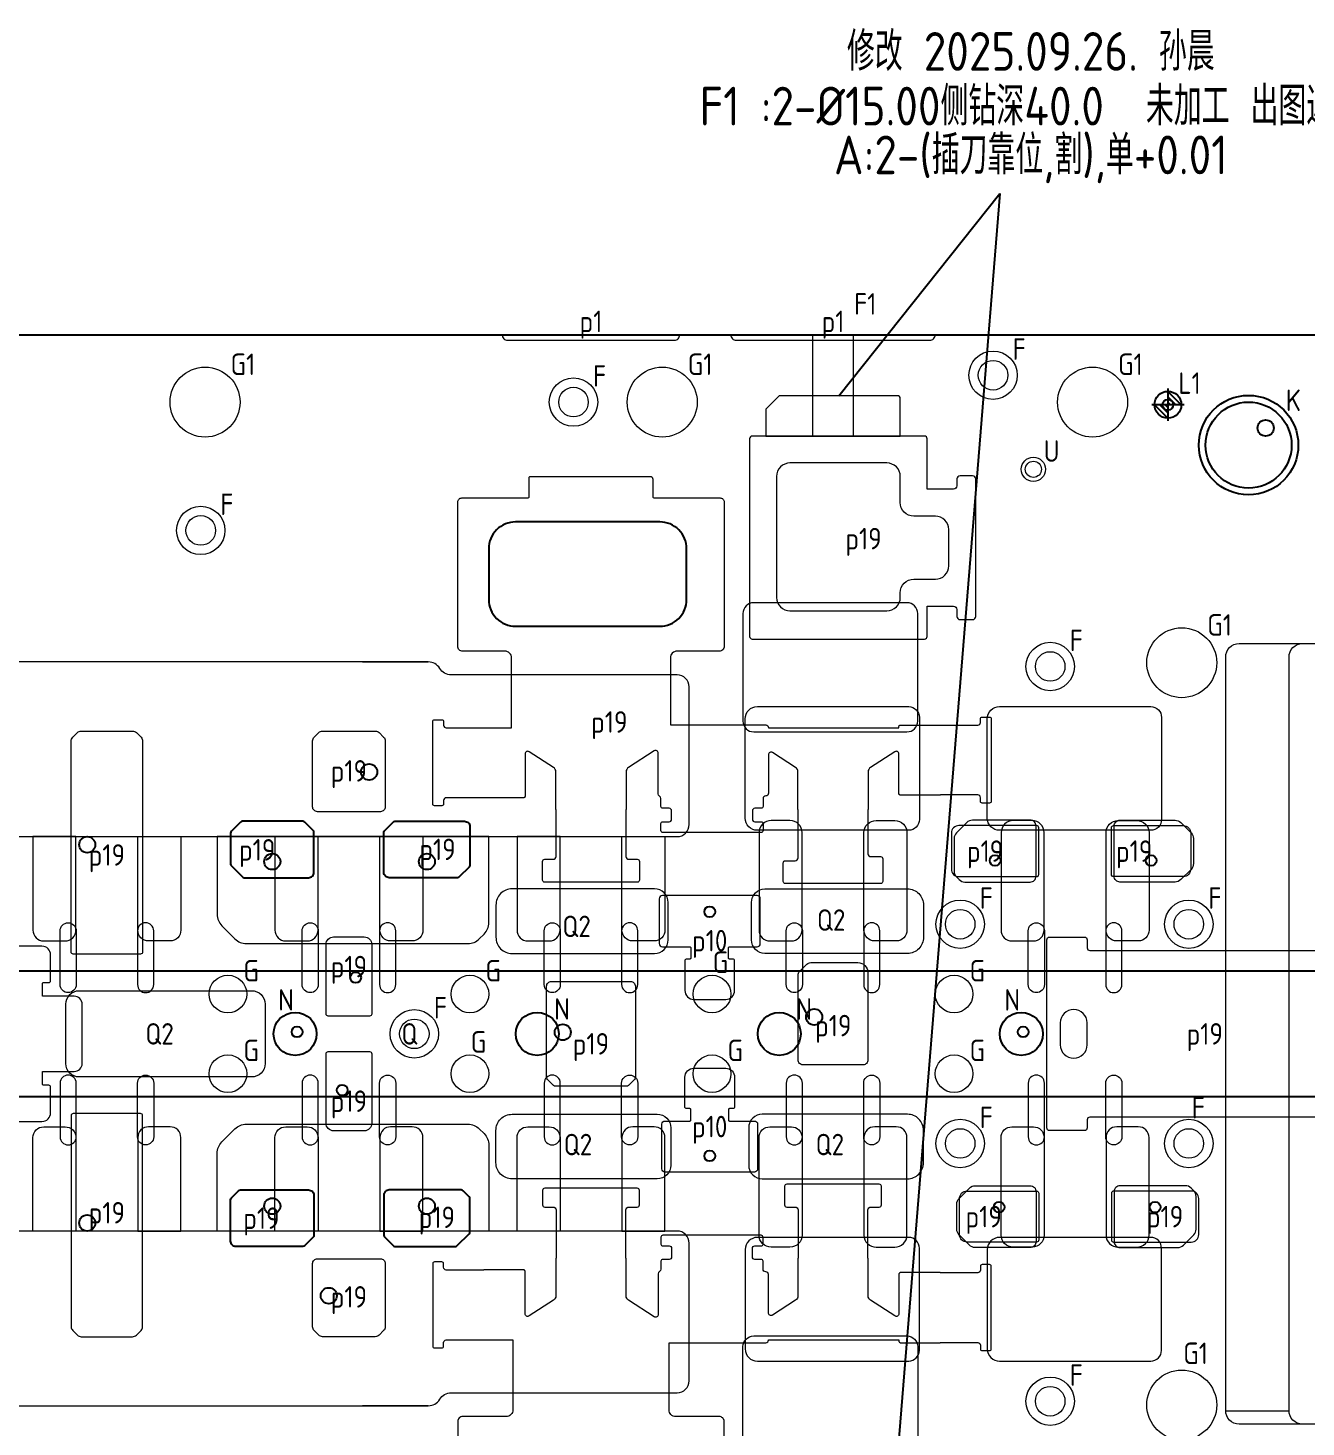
# Model space of a CAD drawing. Header units: millimetres. Extents: x 59063 to 60283, y 1408 to 2193.
# Drawn here: x 59380 to 59856, y 1673 to 2193 of the extents above; entities that cross this region are included whole.
import ezdxf
from ezdxf.enums import TextEntityAlignment as Align

# ---------------------------------------------------------------- set-up
doc = ezdxf.new("R2010")
doc.units = ezdxf.units.MM
doc.linetypes.add('HIDDEN', pattern=[0])
for name, color, linetype in [('DIE', 7, 'Continuous'), ('DIE_O', 40, 'Continuous'), ('DIE_W', 1, 'Continuous'), ('DIM', 4, 'Continuous'), ('TEXT', 4, 'Continuous')]:
    doc.layers.add(name, color=color, linetype=linetype)
doc.styles.add('gbenor', font='gbenor.shx', dxfattribs={"bigfont": 'gbcbig.shx'})
doc.styles.get("Standard").update_dxf_attribs({"font": 'txt.shx', "width": 0.85, "bigfont": 'ctxt.shx'})
doc.dimstyles.new('T-2-WX', dxfattribs={"dimtxt": 2, "dimasz": 2, "dimexe": 0.5, "dimexo": 0.5, "dimgap": 0.5, "dimtad": 1, "dimtxsty": 'Standard', "dimblk": 'OPEN30', "dimcen": 0, "dimazin": 3, "dimtfac": 1, "dimtmove": 0, "dimatfit": 3, "dimldrblk": 'OPEN30', "dimlwd": -1, "dimlwe": -1})

# ---------------------------------------------------------------- blocks, each defined once
blk = doc.blocks.new('locater0')
for p, q in [((0, 0.6), (0, -0.6)), ((-0.6, 0), (0.6, 0)), ((-0.5, -0.003), (0, 0.497)), ((-0.3, 0), (0, 0.3)), ((-0.1, 0), (0, 0.1)), ((0.5, 0.003), (0, -0.497)), ((0.1, 0), (0, -0.1)), ((0.3, 0), (0, -0.3))]:
    blk.add_line(p, q)
for start, end in [(90, 180), (270, 0)]:
    blk.add_arc((0, 0), 0.5, start, end)
blk = doc.blocks.new('*D7585')
at = {"layer": 'Defpoints', "color": 0}
for p in [(59891.15, 2078.96), (59911.72, 2078.96), (59161.15, 1558.96)]:
    blk.add_point(p, dxfattribs=at)
at = {"layer": 'DIM', "color": 0}
blk.add_line((59891.65, 2078.96), (59916.59, 2078.96), dxfattribs=at)
at = {"layer": 'DIM', "color": 0, "insert": (59914.4, 2080.46), "char_height": 2, "attachment_point": 5}
blk.add_mtext('520', dxfattribs=at)
blk = doc.blocks.new('_Open30')
blk = doc.blocks.new('*D7586')
at = {"layer": 'Defpoints', "color": 0}
for p in [(59891.15, 2102.18), (59891.15, 2078.96), (59161.15, 1558.96)]:
    blk.add_point(p, dxfattribs=at)
at = {"layer": 'DIM', "color": 0}
blk.add_line((59891.15, 2079.46), (59891.15, 2107.05), dxfattribs=at)
at = {"layer": 'DIM', "color": 0, "insert": (59889.65, 2104.87), "char_height": 2, "attachment_point": 5, "rotation": 90}
blk.add_mtext('730', dxfattribs=at)

msp = doc.modelspace()

# ---------------------------------------------------------------- linework, layer by layer
at = {"layer": 'DIE', "color": 6}
for p, q in [((59681.855, 2056.311), (59741.682, 2131.567)), ((59741.682, 2131.567), (59697.457, 1586.211))]:
    msp.add_line(p, q, dxfattribs=at)
at = {"layer": 'DIE'}
msp.add_lwpolyline([(59161.147, 1558.962), (59161.147, 2078.962), (59891.147, 2078.962), (59891.147, 1558.962)], close=True, dxfattribs=at)
at = {"layer": 'DIE_O', "linetype": 'HIDDEN', "lineweight": 18, "ltscale": 20}
for p, q in [((59672.147, 2041.311), (59672.147, 2078.962)), ((59687.147, 2078.962), (59687.147, 2041.311))]:
    msp.add_line(p, q, dxfattribs=at)
at = {"layer": 'DIE_O', "linetype": 'Continuous', "lineweight": 15}
for points in [[(59650.147, 1931.311), (59707.147, 1931.311, 0.4142136), (59711.147, 1935.311), (59711.147, 1975.311, 0.4142136), (59707.147, 1979.311), (59650.147, 1979.311, 0.4142136), (59646.147, 1975.311), (59646.147, 1935.311, 0.4142136)], [(59711.782, 1898.69, -0.4142136), (59707.782, 1894.69), (59651.513, 1894.69, -0.4142136), (59647.013, 1899.19), (59647.013, 1936.19, -0.4142136), (59651.513, 1940.69), (59707.782, 1940.69, -0.4142136), (59711.782, 1936.69)], [(59801.782, 1898.69, -0.4142136), (59797.782, 1894.69), (59741.513, 1894.69, -0.4142136), (59737.013, 1899.19), (59737.013, 1936.19, -0.4142136), (59741.513, 1940.69), (59797.782, 1940.69, -0.4142136), (59801.782, 1936.69)], [(59664.147, 1853.542, 0.4142136), (59668.147, 1857.542), (59668.147, 1893.811, 0.4142136), (59663.647, 1898.311), (59656.647, 1898.311, 0.4142136), (59652.147, 1893.811), (59652.147, 1857.542, 0.4142136), (59656.147, 1853.542)], [(59695.148, 1853.542, -0.4142136), (59691.148, 1857.542), (59691.148, 1893.811, -0.4142136), (59695.648, 1898.311), (59702.648, 1898.311, -0.4142136), (59707.148, 1893.811), (59707.148, 1857.542, -0.4142136), (59703.148, 1853.542)], [(59728.647, 1875.442), (59752.947, 1875.442, 0.4142136), (59755.147, 1877.642), (59755.147, 1896.242, 0.4142136), (59752.947, 1898.442), (59731.476, 1898.442, 0.1989124), (59729.355, 1897.563), (59725.526, 1893.735, 0.1989124), (59724.647, 1891.614), (59724.647, 1879.442, 0.1989124), (59725.526, 1877.321), (59726.526, 1876.321, 0.1989124)], [(59754.147, 1853.542, 0.4142136), (59758.147, 1857.542), (59758.147, 1893.811, 0.4142136), (59753.647, 1898.311), (59746.647, 1898.311, 0.4142136), (59742.147, 1893.811), (59742.147, 1857.542, 0.4142136), (59746.147, 1853.542)], [(59785.148, 1853.542, -0.4142136), (59781.148, 1857.542), (59781.148, 1893.811, -0.4142136), (59785.648, 1898.311), (59792.648, 1898.311, -0.4142136), (59797.148, 1893.811), (59797.148, 1857.542, -0.4142136), (59793.148, 1853.542)], [(59806.819, 1875.442), (59786.347, 1875.442, -0.4142136), (59784.147, 1877.642), (59784.147, 1896.242, -0.4142136), (59786.347, 1898.442), (59806.819, 1898.442, -0.1989124), (59808.94, 1897.563), (59812.769, 1893.735, -0.1989124), (59813.647, 1891.614), (59813.647, 1882.27, -0.1989124), (59812.769, 1880.149), (59808.94, 1876.321, -0.1989124)], [(59394.147, 1853.542, 0.4142136), (59398.147, 1857.542), (59398.147, 1892.311), (59382.147, 1892.311), (59382.147, 1857.542, 0.4142136), (59386.147, 1853.542)], [(59425.147, 1853.542, -0.4142136), (59421.147, 1857.542), (59421.147, 1892.311), (59437.147, 1892.311), (59437.147, 1857.542, -0.4142136), (59433.147, 1853.542)], [(59457.264, 1854.299, 0.1989124), (59461.507, 1852.542), (59543.869, 1852.542, 0.1989124), (59548.112, 1854.299), (59549.89, 1856.078, 0.1989124), (59551.647, 1860.32), (59551.647, 1892.312), (59450.647, 1892.312), (59450.647, 1863.401, 0.1989124), (59452.405, 1859.159)], [(59484.147, 1853.542, 0.4142136), (59488.147, 1857.542), (59488.147, 1892.311), (59472.147, 1892.311), (59472.147, 1857.542, 0.4142136), (59476.147, 1853.542)], [(59515.147, 1853.542, -0.4142136), (59511.147, 1857.542), (59511.147, 1892.311), (59527.147, 1892.311), (59527.147, 1857.542, -0.4142136), (59523.147, 1853.542)], [(59574.147, 1853.542, 0.4142136), (59578.147, 1857.542), (59578.147, 1892.311), (59562.147, 1892.311), (59562.147, 1857.542, 0.4142136), (59566.147, 1853.542)], [(59605.148, 1853.542, -0.4142136), (59601.148, 1857.542), (59601.148, 1892.311), (59617.148, 1892.311), (59617.148, 1857.542, -0.4142136), (59613.148, 1853.542)], [(59392.247, 1857.286, -1), (59398.247, 1857.286), (59398.247, 1837.286, -1), (59392.247, 1837.286)], [(59427.047, 1857.286, 1), (59421.047, 1857.286), (59421.047, 1837.286, 1), (59427.047, 1837.286)], [(59482.247, 1857.286, -1), (59488.247, 1857.286), (59488.247, 1837.286, -1), (59482.247, 1837.286)], [(59517.047, 1857.286, 1), (59511.047, 1857.286), (59511.047, 1837.286, 1), (59517.047, 1837.286)], [(59572.247, 1857.286, -1), (59578.247, 1857.286), (59578.247, 1837.286, -1), (59572.247, 1837.286)], [(59607.047, 1857.286, 1), (59601.047, 1857.286), (59601.047, 1837.286, 1), (59607.047, 1837.286)], [(59662.247, 1857.286, -1), (59668.247, 1857.286), (59668.247, 1837.286, -1), (59662.247, 1837.286)], [(59697.047, 1857.286, 1), (59691.047, 1857.286), (59691.047, 1837.286, 1), (59697.047, 1837.286)], [(59752.247, 1857.286, -1), (59758.247, 1857.286), (59758.247, 1837.286, -1), (59752.247, 1837.286)], [(59787.047, 1857.286, 1), (59781.047, 1857.286), (59781.047, 1837.286, 1), (59787.047, 1837.286)], [(59764.147, 1823.042), (59764.147, 1814.882, 1), (59774.147, 1814.882), (59774.147, 1823.042, 1)], [(59392.247, 1780.638, 1), (59398.247, 1780.638), (59398.247, 1800.638, 1), (59392.247, 1800.638)], [(59427.047, 1780.638, -1), (59421.047, 1780.638), (59421.047, 1800.638, -1), (59427.047, 1800.638)], [(59482.247, 1780.638, 1), (59488.247, 1780.638), (59488.247, 1800.638, 1), (59482.247, 1800.638)], [(59517.047, 1780.638, -1), (59511.047, 1780.638), (59511.047, 1800.638, -1), (59517.047, 1800.638)], [(59572.247, 1780.638, 1), (59578.247, 1780.638), (59578.247, 1800.638, 1), (59572.247, 1800.638)], [(59607.047, 1780.638, -1), (59601.047, 1780.638), (59601.047, 1800.638, -1), (59607.047, 1800.638)], [(59662.247, 1780.638, 1), (59668.247, 1780.638), (59668.247, 1800.638, 1), (59662.247, 1800.638)], [(59697.047, 1780.638, -1), (59691.047, 1780.638), (59691.047, 1800.638, -1), (59697.047, 1800.638)], [(59752.247, 1780.638, 1), (59758.247, 1780.638), (59758.247, 1800.638, 1), (59752.247, 1800.638)], [(59787.047, 1780.638, -1), (59781.047, 1780.638), (59781.047, 1800.638, -1), (59787.047, 1800.638)], [(59457.264, 1783.625, -0.1989124), (59461.507, 1785.382), (59543.869, 1785.382, -0.1989124), (59548.112, 1783.625), (59549.89, 1781.846, -0.1989124), (59551.647, 1777.604), (59551.647, 1745.612), (59450.647, 1745.612), (59450.647, 1774.523, -0.1989124), (59452.405, 1778.765)], [(59394.147, 1784.382, -0.4142136), (59398.147, 1780.382), (59398.147, 1745.613), (59382.147, 1745.613), (59382.147, 1780.382, -0.4142136), (59386.147, 1784.382)], [(59425.148, 1784.382, 0.4142136), (59421.148, 1780.382), (59421.148, 1745.613), (59437.148, 1745.613), (59437.148, 1780.382, 0.4142136), (59433.148, 1784.382)], [(59484.147, 1784.382, -0.4142136), (59488.147, 1780.382), (59488.147, 1745.613), (59472.147, 1745.613), (59472.147, 1780.382, -0.4142136), (59476.147, 1784.382)], [(59515.148, 1784.382, 0.4142136), (59511.148, 1780.382), (59511.148, 1745.613), (59527.148, 1745.613), (59527.148, 1780.382, 0.4142136), (59523.148, 1784.382)], [(59574.147, 1784.382, -0.4142136), (59578.147, 1780.382), (59578.147, 1745.613), (59562.147, 1745.613), (59562.147, 1780.382, -0.4142136), (59566.147, 1784.382)], [(59605.148, 1784.382, 0.4142136), (59601.148, 1780.382), (59601.148, 1745.613), (59617.148, 1745.613), (59617.148, 1780.382, 0.4142136), (59613.148, 1784.382)], [(59664.147, 1784.382, -0.4142136), (59668.147, 1780.382), (59668.147, 1744.113, -0.4142136), (59663.647, 1739.613), (59656.647, 1739.613, -0.4142136), (59652.147, 1744.113), (59652.147, 1780.382, -0.4142136), (59656.147, 1784.382)], [(59695.148, 1784.382, 0.4142136), (59691.148, 1780.382), (59691.148, 1744.113, 0.4142136), (59695.648, 1739.613), (59702.648, 1739.613, 0.4142136), (59707.148, 1744.113), (59707.148, 1780.382, 0.4142136), (59703.148, 1784.382)], [(59754.147, 1784.382, -0.4142136), (59758.147, 1780.382), (59758.147, 1744.113, -0.4142136), (59753.647, 1739.613), (59746.647, 1739.613, -0.4142136), (59742.147, 1744.113), (59742.147, 1780.382, -0.4142136), (59746.147, 1784.382)], [(59785.148, 1784.382, 0.4142136), (59781.148, 1780.382), (59781.148, 1744.113, 0.4142136), (59785.648, 1739.613), (59792.648, 1739.613, 0.4142136), (59797.148, 1744.113), (59797.148, 1780.382, 0.4142136), (59793.148, 1784.382)], [(59732.476, 1762.482), (59752.947, 1762.482, -0.4142136), (59755.147, 1760.282), (59755.147, 1741.682, -0.4142136), (59752.947, 1739.482), (59732.476, 1739.482, -0.1989124), (59730.355, 1740.361), (59726.526, 1744.189, -0.1989124), (59725.647, 1746.31), (59725.647, 1755.654, -0.1989124), (59726.526, 1757.775), (59730.355, 1761.603, -0.1989124)], [(59810.647, 1762.482), (59786.347, 1762.482, 0.4142136), (59784.147, 1760.282), (59784.147, 1741.682, 0.4142136), (59786.347, 1739.482), (59807.819, 1739.482, 0.1989124), (59809.94, 1740.361), (59813.769, 1744.189, 0.1989124), (59814.647, 1746.31), (59814.647, 1758.482, 0.1989124), (59813.769, 1760.603), (59812.769, 1761.603, 0.1989124)], [(59711.782, 1739.234, 0.4142136), (59707.782, 1743.234), (59651.513, 1743.234, 0.4142136), (59647.013, 1738.734), (59647.013, 1701.734, 0.4142136), (59651.513, 1697.234), (59707.782, 1697.234, 0.4142136), (59711.782, 1701.234)], [(59801.782, 1739.234, 0.4142136), (59797.782, 1743.234), (59741.513, 1743.234, 0.4142136), (59737.013, 1738.734), (59737.013, 1701.734, 0.4142136), (59741.513, 1697.234), (59797.782, 1697.234, 0.4142136), (59801.782, 1701.234)], [(59650.147, 1706.613), (59707.147, 1706.613, -0.4142136), (59711.147, 1702.613), (59711.147, 1662.613, -0.4142136), (59707.147, 1658.613), (59650.147, 1658.613, -0.4142136), (59646.147, 1662.613), (59646.147, 1702.613, -0.4142136)]]:
    msp.add_lwpolyline(points, format="xyb", close=True, dxfattribs=at)
at = {"layer": 'DIE_O', "lineweight": 15}
for points in [[(59830.643, 1673.789, -0.4142136), (59825.643, 1678.789), (59825.643, 1959.136, -0.4142136), (59830.643, 1964.136), (59891.143, 1964.136), (59891.143, 1673.789)], [(59891.143, 1673.789), (59854.196, 1673.789, -0.4142136), (59849.196, 1678.789), (59849.196, 1959.136, -0.4142136), (59854.196, 1964.136), (59891.143, 1964.136)]]:
    msp.add_lwpolyline(points, format="xyb", close=True, dxfattribs=at)
at = {"layer": 'DIE_O', "linetype": 'Continuous', "lineweight": 15}
for points in [[(59504.689, 1957.311), (59529.147, 1957.311), (59363.837, 1957.311, 0.4142136), (59358.837, 1952.311), (59358.837, 1892.311), (59621.647, 1892.311, 0.4142136), (59626.147, 1896.811), (59626.147, 1948.006, 0.4142136), (59621.647, 1952.506), (59537.692, 1952.506, -0.2618726), (59533.42, 1954.908, 0.2618726), (59529.147, 1957.311)], [(59529.147, 1680.613, 0.2618726), (59533.42, 1683.016, -0.2618726), (59537.692, 1685.418), (59621.647, 1685.418, 0.4142136), (59626.147, 1689.918), (59626.147, 1741.113, 0.4142136), (59621.647, 1745.613), (59358.837, 1745.613), (59358.837, 1685.613, 0.4142136), (59363.837, 1680.613), (59529.147, 1680.613), (59504.689, 1680.613)]]:
    msp.add_lwpolyline(points, format="xyb", dxfattribs=at)
at = {"layer": 'DIE_O', "color": 94, "linetype": 'Continuous', "lineweight": 18}
for points in [[(59554.302, 1866.881), (59554.302, 1854.881, 0.4142136), (59560.302, 1848.881), (59613.302, 1848.881, 0.4142136), (59618.302, 1853.881), (59618.302, 1867.881, 0.4142136), (59613.302, 1872.881), (59560.302, 1872.881, 0.4142136)], [(59713.302, 1866.881), (59713.302, 1854.881, -0.4142136), (59707.302, 1848.881), (59654.302, 1848.881, -0.4142136), (59649.302, 1853.881), (59649.302, 1867.881, -0.4142136), (59654.302, 1872.881), (59707.302, 1872.881, -0.4142136)], [(59468.486, 1807.912, -0.4142136), (59463.486, 1802.912), (59399.353, 1802.912, -0.4142136), (59394.353, 1807.912), (59394.353, 1830.012, -0.4142136), (59399.353, 1835.012), (59463.486, 1835.012, -0.4142136), (59468.486, 1830.012)], [(59554.302, 1771.043), (59554.302, 1783.043, -0.4142136), (59560.302, 1789.043), (59614.302, 1789.043, -0.4142136), (59619.302, 1784.043), (59619.302, 1770.043, -0.4142136), (59614.302, 1765.043), (59560.302, 1765.043, -0.4142136)], [(59713.302, 1771.043), (59713.302, 1783.043, 0.4142136), (59707.302, 1789.043), (59653.302, 1789.043, 0.4142136), (59648.302, 1784.043), (59648.302, 1770.043, 0.4142136), (59653.302, 1765.043), (59707.302, 1765.043, 0.4142136)]]:
    msp.add_lwpolyline(points, format="xyb", close=True, dxfattribs=at)
at = {"layer": 'DIE_O', "color": 2, "linetype": 'Continuous'}
msp.add_lwpolyline([(59161.147, 1842.302), (59161.147, 1795.622), (59891.147, 1795.622), (59891.147, 1842.302)], close=True, dxfattribs=at)
at = {"layer": 'DIE_O', "lineweight": 15}
msp.add_lwpolyline([(59825.643, 1678.789), (59849.196, 1678.789)], dxfattribs=at)
at = {"layer": 'DIE_O', "lineweight": 18}
for centre, radius in [((59739.147, 2063.962), 9), ((59739.147, 2063.962), 5.5), ((59583.147, 2053.962), 9), ((59583.147, 2053.962), 5.5), ((59444.551, 2006.221), 9), ((59444.551, 2006.221), 5.5), ((59760.397, 1955.615), 9), ((59760.397, 1955.615), 5.5), ((59726.93, 1859.742), 9), ((59811.93, 1859.742), 9), ((59726.93, 1859.742), 5.5), ((59811.93, 1859.742), 5.5), ((59523.963, 1818.962), 9), ((59523.963, 1818.962), 5.5), ((59726.93, 1778.182), 9), ((59811.93, 1778.182), 9), ((59726.93, 1778.182), 5.5), ((59811.93, 1778.182), 5.5), ((59760.397, 1682.309), 9), ((59760.397, 1682.309), 5.5)]:
    msp.add_circle(centre, radius, dxfattribs=at)
at = {"layer": 'DIE_O', "lineweight": 9}
for centre in [(59446.147, 2053.962), (59616.147, 2053.962), (59776.147, 2053.962), (59809.311, 1957.014), (59809.311, 1680.91)]:
    msp.add_circle(centre, 13, dxfattribs=at)
at = {"layer": 'DIE_O', "linetype": 'HIDDEN', "ltscale": 5}
msp.add_circle((59834.147, 2037.962), 18.5, dxfattribs=at)
at = {"layer": 'DIE_O', "color": 3}
for centre, radius in [((59804.147, 2052.962), 2), ((59840.511, 2044.326), 3), ((59507.147, 1916.383), 3), ((59402.347, 1889.32), 3), ((59471.147, 1883.042), 3), ((59528.647, 1883.042), 3), ((59739.897, 1883.442), 2), ((59797.897, 1883.442), 2), ((59633.802, 1864.381), 2), ((59502.147, 1839.897), 2), ((59672.647, 1825.218), 3), ((59480.355, 1819.669), 2), ((59579.147, 1819.563), 3), ((59750.355, 1819.669), 2), ((59497.147, 1798.027), 2), ((59633.802, 1773.543), 2), ((59471.147, 1754.882), 3), ((59528.647, 1754.882), 3), ((59741.397, 1754.482), 2), ((59799.397, 1754.482), 2), ((59402.347, 1748.604), 3), ((59492.147, 1721.541), 3)]:
    msp.add_circle(centre, radius, dxfattribs=at)
at = {"layer": 'DIE_O', "linetype": 'Continuous', "lineweight": 18}
msp.add_circle((59754.147, 2028.962), 3, dxfattribs=at)
at = {"layer": 'DIE_O', "color": 94, "linetype": 'Continuous', "lineweight": 15}
for centre in [(59454.647, 1833.782), (59544.647, 1833.782), (59634.647, 1833.782), (59724.647, 1833.782), (59454.647, 1804.142), (59544.647, 1804.142), (59634.647, 1804.142), (59724.647, 1804.142)]:
    msp.add_circle(centre, 7, dxfattribs=at)
at = {"layer": 'DIE_W', "color": 1, "linetype": 'Continuous', "lineweight": 18}
for points in [[(59556.647, 2078.962, 0.4142136), (59558.647, 2076.962), (59620.647, 2076.962, 0.4142136), (59622.647, 2078.962)], [(59641.647, 2078.962, 0.4142136), (59643.647, 2076.962), (59715.647, 2076.962, 0.4142136), (59717.647, 2078.962)]]:
    msp.add_lwpolyline(points, format="xyb", dxfattribs=at)
at = {"layer": 'DIE_W', "color": 6, "lineweight": 18}
msp.add_lwpolyline([(59654.647, 2050.897), (59654.647, 2041.311), (59704.647, 2041.311), (59704.647, 2055.311, 0.4142136), (59703.647, 2056.311), (59660.062, 2056.311, 0.1989124), (59659.355, 2056.018), (59654.94, 2051.604, 0.1989124)], format="xyb", close=True, dxfattribs=at)
at = {"layer": 'DIE_W', "linetype": 'Continuous', "lineweight": 15}
for points in [[(59714.657, 1978.061), (59724.497, 1978.061, -0.4142136), (59725.697, 1976.861), (59725.697, 1974.261, 0.4142136), (59726.897, 1973.061), (59731.497, 1973.061, 0.4142136), (59732.697, 1974.261), (59732.697, 2025.361, 0.4142136), (59731.497, 2026.561), (59726.897, 2026.561, 0.4142136), (59725.697, 2025.361), (59725.697, 2022.761, -0.4142136), (59724.497, 2021.561), (59714.657, 2021.561), (59714.657, 2040.311, 0.4142136), (59713.657, 2041.311), (59649.637, 2041.311, 0.4142136), (59648.637, 2040.311), (59648.637, 1966.811, 0.4142136), (59649.637, 1965.811), (59713.657, 1965.811, 0.4142136), (59714.657, 1966.811)], [(59396.347, 1849.409), (59396.347, 1927.872, -0.1989124), (59396.933, 1929.286), (59398.67, 1931.023, -0.1989124), (59400.084, 1931.609), (59419.21, 1931.609, -0.1989124), (59420.625, 1931.023), (59422.362, 1929.286, -0.1989124), (59422.947, 1927.872), (59422.947, 1849.409, -0.4142136), (59422.147, 1848.609), (59397.147, 1848.609, -0.4142136)], [(59513.147, 1927.922), (59513.147, 1903.409, -0.4142136), (59511.347, 1901.609), (59487.947, 1901.609, -0.4142136), (59486.147, 1903.409), (59486.147, 1927.922, -0.1989124), (59486.733, 1929.336), (59488.42, 1931.023, -0.1989124), (59489.834, 1931.609), (59509.46, 1931.609, -0.1989124), (59510.875, 1931.023), (59512.562, 1929.336, -0.1989124)], [(59723.647, 1893.642), (59723.647, 1880.242, 0.4142136), (59726.447, 1877.442), (59755.347, 1877.442, 0.4142136), (59756.147, 1878.242), (59756.147, 1895.642, 0.4142136), (59755.347, 1896.442), (59726.447, 1896.442, 0.4142136)], [(59812.647, 1893.642), (59812.647, 1880.242, -0.4142136), (59809.847, 1877.442), (59783.947, 1877.442, -0.4142136), (59783.147, 1878.242), (59783.147, 1895.642, -0.4142136), (59783.947, 1896.442), (59809.847, 1896.442, -0.4142136)], [(59641.202, 1851.381), (59651.402, 1851.381, 0.4142136), (59652.602, 1852.581), (59652.602, 1869.181, 0.4142136), (59651.402, 1870.381), (59616.202, 1870.381, 0.4142136), (59615.002, 1869.181), (59615.002, 1852.581, 0.4142136), (59616.202, 1851.381), (59626.402, 1851.381, -0.4142136), (59626.802, 1850.981), (59626.802, 1847.181, -0.4142136), (59626.402, 1846.781), (59625.252, 1846.781, 0.4142136), (59624.552, 1846.081), (59624.552, 1835.081, 0.4142136), (59627.852, 1831.781), (59639.752, 1831.781, 0.4142136), (59643.052, 1835.081), (59643.052, 1846.081, 0.4142136), (59642.352, 1846.781), (59641.202, 1846.781, -0.4142136), (59640.802, 1847.181), (59640.802, 1850.981, -0.4142136)], [(59493.947, 1855.042), (59505.347, 1855.042, -0.4142136), (59508.147, 1852.242), (59508.147, 1826.342, -0.4142136), (59507.347, 1825.542), (59491.947, 1825.542, -0.4142136), (59491.147, 1826.342), (59491.147, 1852.242, -0.4142136)], [(59759.147, 1853.962, -0.4142136), (59760.147, 1854.962), (59773.147, 1854.962, -0.4142136), (59774.147, 1853.962), (59774.147, 1850.962, 0.4142136), (59775.147, 1849.962), (59886.147, 1849.962, -0.4142136), (59891.147, 1844.962), (59891.147, 1792.962, -0.4142136), (59886.147, 1787.962), (59775.147, 1787.962, 0.4142136), (59774.147, 1786.962), (59774.147, 1783.962, -0.4142136), (59773.147, 1782.962), (59760.147, 1782.962, -0.4142136), (59759.147, 1783.962)], [(59666.647, 1809.262), (59666.647, 1840.775, -0.1989124), (59667.233, 1842.189), (59669.92, 1844.876, -0.1989124), (59671.334, 1845.462), (59688.847, 1845.462, -0.4142136), (59692.647, 1841.662), (59692.647, 1809.262, -0.4142136), (59690.847, 1807.462), (59668.447, 1807.462, -0.4142136)], [(59573.147, 1802.735), (59573.147, 1836.662, -0.4142136), (59574.947, 1838.462), (59604.347, 1838.462, -0.4142136), (59606.147, 1836.662), (59606.147, 1802.735, -0.1989124), (59605.855, 1802.028), (59603.582, 1799.755, -0.1989124), (59602.875, 1799.462), (59576.42, 1799.462, -0.1989124), (59575.713, 1799.755), (59573.44, 1802.028, -0.1989124)], [(59505.347, 1782.882), (59493.947, 1782.882, -0.4142136), (59491.147, 1785.682), (59491.147, 1811.582, -0.4142136), (59491.947, 1812.382), (59507.347, 1812.382, -0.4142136), (59508.147, 1811.582), (59508.147, 1785.682, -0.4142136)], [(59641.202, 1786.543), (59650.402, 1786.543, -0.4142136), (59651.602, 1785.343), (59651.602, 1768.743, -0.4142136), (59650.402, 1767.543), (59617.202, 1767.543, -0.4142136), (59616.002, 1768.743), (59616.002, 1785.343, -0.4142136), (59617.202, 1786.543), (59626.402, 1786.543, 0.4142136), (59626.802, 1786.943), (59626.802, 1790.743, 0.4142136), (59626.402, 1791.143), (59625.252, 1791.143, -0.4142136), (59624.552, 1791.843), (59624.552, 1802.843, -0.4142136), (59627.852, 1806.143), (59639.752, 1806.143, -0.4142136), (59643.052, 1802.843), (59643.052, 1791.843, -0.4142136), (59642.352, 1791.143), (59641.202, 1791.143, 0.4142136), (59640.802, 1790.743), (59640.802, 1786.943, 0.4142136)], [(59396.347, 1788.515), (59396.347, 1710.052, 0.1989124), (59396.933, 1708.638), (59398.67, 1706.901, 0.1989124), (59400.084, 1706.315), (59419.21, 1706.315, 0.1989124), (59420.625, 1706.901), (59422.362, 1708.638, 0.1989124), (59422.947, 1710.052), (59422.947, 1788.515, 0.4142136), (59422.147, 1789.315), (59397.147, 1789.315, 0.4142136)], [(59726.647, 1744.282), (59726.647, 1757.682, -0.4142136), (59729.447, 1760.482), (59755.347, 1760.482, -0.4142136), (59756.147, 1759.682), (59756.147, 1742.282, -0.4142136), (59755.347, 1741.482), (59729.447, 1741.482, -0.4142136)], [(59815.647, 1744.282), (59815.647, 1757.682, 0.4142136), (59812.847, 1760.482), (59783.947, 1760.482, 0.4142136), (59783.147, 1759.682), (59783.147, 1742.282, 0.4142136), (59783.947, 1741.482), (59812.847, 1741.482, 0.4142136)], [(59486.147, 1710.002), (59486.147, 1733.515, -0.4142136), (59487.947, 1735.315), (59511.347, 1735.315, -0.4142136), (59513.147, 1733.515), (59513.147, 1710.002, -0.1989124), (59512.562, 1708.588), (59510.875, 1706.901, -0.1989124), (59509.46, 1706.315), (59489.834, 1706.315, -0.1989124), (59488.42, 1706.901), (59486.733, 1708.588, -0.1989124)]]:
    msp.add_lwpolyline(points, format="xyb", close=True, dxfattribs=at)
at = {"layer": 'DIE_W', "color": 5, "linetype": 'Continuous', "lineweight": 15}
msp.add_lwpolyline([(59709.657, 1988.061), (59717.697, 1988.061, 0.4142136), (59722.697, 1993.061), (59722.697, 2006.561, 0.4142136), (59717.697, 2011.561), (59709.657, 2011.561, -0.4142136), (59704.657, 2016.561), (59704.657, 2026.311, 0.4142136), (59699.657, 2031.311), (59663.637, 2031.311, 0.4142136), (59658.637, 2026.311), (59658.637, 1981.311, 0.4142136), (59663.637, 1976.311), (59699.657, 1976.311, 0.4142136), (59704.657, 1981.311), (59704.657, 1983.061, -0.4142136)], format="xyb", close=True, dxfattribs=at)
at = {"layer": 'DIE_W', "linetype": 'Continuous', "lineweight": 15}
for points in [[(59613.147, 2018.309), (59637.657, 2018.309, -0.4142136), (59639.157, 2016.809), (59639.157, 1963.109, -0.4142136), (59637.357, 1961.309), (59621.657, 1961.309, 0.4142136), (59619.157, 1958.809), (59619.157, 1933.861), (59654.647, 1933.861, -0.4142136), (59655.647, 1932.861), (59655.647, 1932.809), (59704.147, 1932.809), (59704.147, 1933.341, -0.4142136), (59704.647, 1933.841), (59719.424, 1933.841, -0.0655435), (59719.502, 1933.831), (59719.576, 1933.811), (59733.464, 1933.811, 0.4142136), (59734.464, 1934.811), (59734.464, 1936.211, -0.4142136), (59735.064, 1936.811), (59737.864, 1936.811, -0.4142136), (59738.464, 1936.211), (59738.464, 1905.411, -0.4142136), (59737.864, 1904.811), (59735.064, 1904.811, -0.4142136), (59734.464, 1905.411), (59734.464, 1906.811, 0.4142136), (59733.464, 1907.811), (59719.576, 1907.811), (59719.502, 1907.791, -0.0655435), (59719.424, 1907.781), (59704.647, 1907.781, -0.4142136), (59704.147, 1908.281), (59704.147, 1923.067, 0.5949375), (59702.603, 1923.906), (59693.588, 1918.052, 0.2539676), (59692.677, 1916.375), (59692.677, 1902.381), (59692.647, 1902.351), (59692.647, 1885.981, 0.4142136), (59693.747, 1884.881), (59697.347, 1884.881, -0.4142136), (59698.147, 1884.081), (59698.147, 1875.681, -0.4142136), (59697.347, 1874.881), (59661.947, 1874.881, -0.4142136), (59661.147, 1875.681), (59661.147, 1882.581, -0.4142136), (59661.947, 1883.381), (59665.547, 1883.381, 0.4142136), (59666.647, 1884.481), (59666.647, 1902.351), (59666.617, 1902.381), (59666.617, 1916.375, 0.2539676), (59665.707, 1918.052), (59657.192, 1923.581, 0.5949375), (59655.647, 1922.743), (59655.647, 1908.481, -0.4142136), (59654.647, 1907.481), (59654.647, 1907.481, 0.4142136), (59653.647, 1906.481), (59653.647, 1903.561, -0.4142136), (59652.947, 1902.861), (59650.547, 1902.861, 0.4142136), (59649.647, 1901.961), (59649.647, 1898.761, 0.4142136), (59650.547, 1897.861), (59652.947, 1897.861, -0.4142136), (59653.647, 1897.161), (59653.647, 1894.561, -0.4142136), (59652.947, 1893.861), (59616.347, 1893.861, -0.4142136), (59615.647, 1894.561), (59615.647, 1897.161, -0.4142136), (59616.347, 1897.861), (59618.747, 1897.861, 0.4142136), (59619.647, 1898.761), (59619.647, 1901.961, 0.4142136), (59618.747, 1902.861), (59616.347, 1902.861, -0.4142136), (59615.647, 1903.561), (59615.647, 1906.481, 0.2679492), (59615.147, 1907.347, -0.2679492), (59614.647, 1908.213), (59614.647, 1923.392, 0.5949375), (59613.103, 1924.231), (59603.588, 1918.052, 0.2539676), (59602.677, 1916.375), (59602.677, 1902.381), (59602.647, 1902.351), (59602.647, 1884.981, 0.4142136), (59603.747, 1883.881), (59606.847, 1883.881, -0.4142136), (59607.647, 1883.081), (59607.647, 1876.181, -0.4142136), (59606.847, 1875.381), (59572.447, 1875.381, -0.4142136), (59571.647, 1876.181), (59571.647, 1883.081, -0.4142136), (59572.447, 1883.881), (59575.547, 1883.881, 0.4142136), (59576.647, 1884.981), (59576.647, 1902.351), (59576.617, 1902.381), (59576.617, 1916.375, 0.2539676), (59575.707, 1918.052), (59566.692, 1923.906, 0.5949375), (59565.147, 1923.067), (59565.147, 1907.281, -0.4142136), (59564.647, 1906.781), (59549.871, 1906.781, -0.0655435), (59549.793, 1906.791), (59549.719, 1906.811), (59535.831, 1906.811, 0.4142136), (59534.831, 1905.811), (59534.831, 1904.411, -0.4142136), (59534.231, 1903.811), (59531.431, 1903.811, -0.4142136), (59530.831, 1904.411), (59530.831, 1935.211, -0.4142136), (59531.431, 1935.811), (59534.231, 1935.811, -0.4142136), (59534.831, 1935.211), (59534.831, 1933.811, 0.4142136), (59535.831, 1932.811), (59549.719, 1932.811), (59549.793, 1932.831, -0.0655435), (59549.871, 1932.841), (59560.137, 1932.841), (59560.137, 1958.809, 0.4142136), (59557.637, 1961.309), (59541.937, 1961.309, -0.4142136), (59540.137, 1963.109), (59540.137, 2016.809, -0.4142136), (59541.637, 2018.309), (59566.147, 2018.309, 0.4142136), (59566.647, 2018.809), (59566.647, 2025.809, -0.4142136), (59567.147, 2026.309), (59611.647, 2026.309, -0.4142136), (59612.647, 2025.309), (59612.647, 2018.809, 0.4142136), (59613.147, 2018.309), (59613.647, 2018.309)], [(59372.422, 1786.362), (59385.522, 1786.362, 0.4142136), (59388.722, 1789.562), (59388.722, 1799.162, 0.4142136), (59388.022, 1799.862), (59386.122, 1799.862, -0.4142136), (59385.722, 1800.262), (59385.722, 1804.962), (59397.471, 1804.962, 0.4142136), (59400.471, 1807.962), (59400.471, 1829.962, 0.4142136), (59397.471, 1832.962), (59385.722, 1832.962), (59385.722, 1837.662, -0.4142136), (59386.122, 1838.062), (59388.022, 1838.062, 0.4142136), (59388.722, 1838.762), (59388.722, 1848.362, 0.4142136), (59385.522, 1851.562), (59372.422, 1851.562, 0.4142136)], [(59639.157, 1621.115), (59639.157, 1674.815, 0.4142136), (59637.357, 1676.615), (59621.157, 1676.615, -0.4142136), (59618.657, 1679.115), (59618.657, 1704.063), (59654.647, 1704.063, 0.4142136), (59655.647, 1705.063), (59655.647, 1705.115), (59704.147, 1705.115), (59704.147, 1704.583, 0.4142136), (59704.647, 1704.083), (59719.424, 1704.083, 0.0655435), (59719.502, 1704.093), (59719.576, 1704.113), (59733.464, 1704.113, -0.4142136), (59734.464, 1703.113), (59734.464, 1701.713, 0.4142136), (59735.064, 1701.113), (59737.864, 1701.113, 0.4142136), (59738.464, 1701.713), (59738.464, 1732.513, 0.4142136), (59737.864, 1733.113), (59735.064, 1733.113, 0.4142136), (59734.464, 1732.513), (59734.464, 1731.113, -0.4142136), (59733.464, 1730.113), (59719.576, 1730.113), (59719.502, 1730.133, 0.0655435), (59719.424, 1730.143), (59704.647, 1730.143, 0.4142136), (59704.147, 1729.643), (59704.147, 1714.857, -0.5949375), (59702.603, 1714.018), (59693.588, 1719.872, -0.2539676), (59692.677, 1721.549), (59692.677, 1735.543), (59692.647, 1735.573), (59692.647, 1753.443, -0.4142136), (59693.747, 1754.543), (59696.847, 1754.543, 0.4142136), (59697.647, 1755.343), (59697.647, 1762.243, 0.4142136), (59696.847, 1763.043), (59662.447, 1763.043, 0.4142136), (59661.647, 1762.243), (59661.647, 1755.343, 0.4142136), (59662.447, 1754.543), (59665.547, 1754.543, -0.4142136), (59666.647, 1753.443), (59666.647, 1735.573), (59666.617, 1735.543), (59666.617, 1721.549, -0.2539676), (59665.707, 1719.872), (59657.192, 1714.343, -0.5949375), (59655.647, 1715.181), (59655.647, 1729.443, 0.4142136), (59654.647, 1730.443, -0.4142136), (59653.647, 1731.443), (59653.647, 1734.363, 0.4142136), (59652.947, 1735.063), (59650.547, 1735.063, -0.4142136), (59649.647, 1735.963), (59649.647, 1739.163, -0.4142136), (59650.547, 1740.063), (59652.947, 1740.063, 0.4142136), (59653.647, 1740.763), (59653.647, 1743.363, 0.4142136), (59652.947, 1744.063), (59616.347, 1744.063, 0.4142136), (59615.647, 1743.363), (59615.647, 1740.763, 0.4142136), (59616.347, 1740.063), (59618.747, 1740.063, -0.4142136), (59619.647, 1739.163), (59619.647, 1735.963, -0.4142136), (59618.747, 1735.063), (59616.347, 1735.063, 0.4142136), (59615.647, 1734.363), (59615.647, 1731.443, -0.2679492), (59615.147, 1730.577, 0.2679492), (59614.647, 1729.711), (59614.647, 1714.532, -0.5949375), (59613.103, 1713.693), (59603.588, 1719.872, -0.2539676), (59602.677, 1721.549), (59602.677, 1735.543), (59602.647, 1735.573), (59602.647, 1753.443, -0.4142136), (59603.747, 1754.543), (59606.847, 1754.543, 0.4142136), (59607.647, 1755.343), (59607.647, 1760.743, 0.4142136), (59606.847, 1761.543), (59572.447, 1761.543, 0.4142136), (59571.647, 1760.743), (59571.647, 1755.343, 0.4142136), (59572.447, 1754.543), (59575.547, 1754.543, -0.4142136), (59576.647, 1753.443), (59576.647, 1735.573), (59576.617, 1735.543), (59576.617, 1721.549, -0.2539676), (59575.707, 1719.872), (59566.692, 1714.018, -0.5949375), (59565.147, 1714.857), (59565.147, 1730.643, 0.4142136), (59564.647, 1731.143), (59549.871, 1731.143, 0.0655435), (59549.793, 1731.133), (59549.719, 1731.113), (59535.831, 1731.113, -0.4142136), (59534.831, 1732.113), (59534.831, 1733.513, 0.4142136), (59534.231, 1734.113), (59531.431, 1734.113, 0.4142136), (59530.831, 1733.513), (59530.831, 1702.713, 0.4142136), (59531.431, 1702.113), (59534.231, 1702.113, 0.4142136), (59534.831, 1702.713), (59534.831, 1704.113, -0.4142136), (59535.831, 1705.113), (59549.719, 1705.113), (59549.793, 1705.093, 0.0655435), (59549.871, 1705.083), (59560.637, 1705.083), (59560.637, 1679.115, -0.4142136), (59558.137, 1676.615), (59541.937, 1676.615, 0.4142136), (59540.137, 1674.815), (59540.137, 1621.115, 0.4142136)]]:
    msp.add_lwpolyline(points, format="xyb", dxfattribs=at)
at = {"layer": 'DIE_W', "color": 5}
msp.add_lwpolyline([(59551.631, 1999.399), (59551.631, 1980.569, 0.4142136), (59561.631, 1970.569), (59615.203, 1970.569, 0.4142136), (59625.203, 1980.569), (59625.203, 1999.399, 0.4142136), (59615.203, 2009.399), (59561.631, 2009.399, 0.4142136)], format="xyb", close=True, dxfattribs=at)
at = {"layer": 'DIE_W', "linetype": 'Continuous'}
for points in [[(59455.647, 1893.638), (59455.647, 1882.143, 0.1989124), (59455.94, 1881.436), (59460.042, 1877.335, 0.1989124), (59460.749, 1877.042), (59484.647, 1877.042, 0.4142136), (59486.647, 1879.042), (59486.647, 1893.941, 0.1989124), (59486.355, 1894.648), (59483.253, 1897.749, 0.1989124), (59482.546, 1898.042), (59460.052, 1898.042, 0.1989124), (59459.344, 1897.749), (59455.94, 1894.345, 0.1989124)], [(59544.647, 1896.042), (59544.647, 1881.729, -0.1989124), (59544.355, 1881.022), (59540.668, 1877.335, -0.1989124), (59539.96, 1877.042), (59514.647, 1877.042, -0.4142136), (59512.647, 1879.042), (59512.647, 1893.941, -0.1989124), (59512.94, 1894.648), (59516.042, 1897.749, -0.1989124), (59516.749, 1898.042), (59542.647, 1898.042, -0.4142136)], [(59455.647, 1741.882), (59455.647, 1757.195, -0.1989124), (59455.94, 1757.902), (59458.627, 1760.589, -0.1989124), (59459.334, 1760.882), (59484.647, 1760.882, -0.4142136), (59486.647, 1758.882), (59486.647, 1743.983, -0.1989124), (59486.355, 1743.276), (59483.253, 1740.175, -0.1989124), (59482.546, 1739.882), (59457.647, 1739.882, -0.4142136)], [(59544.647, 1745.286), (59544.647, 1757.609, 0.1989124), (59544.355, 1758.316), (59542.082, 1760.589, 0.1989124), (59541.375, 1760.882), (59514.647, 1760.882, 0.4142136), (59512.647, 1758.882), (59512.647, 1743.983, 0.1989124), (59512.94, 1743.276), (59516.042, 1740.175, 0.1989124), (59516.749, 1739.882), (59539.243, 1739.882, 0.1989124), (59539.95, 1740.175), (59544.355, 1744.579, 0.1989124)]]:
    msp.add_lwpolyline(points, format="xyb", close=True, dxfattribs=at)
at = {"layer": 'DIE_W'}
for centre, radius in [((59804.147, 2052.962), 5), ((59834.147, 2037.962), 16), ((59479.647, 1818.962), 8), ((59569.647, 1818.962), 8), ((59659.647, 1818.962), 8), ((59749.647, 1818.962), 8)]:
    msp.add_circle(centre, radius, dxfattribs=at)
at = {"layer": 'DIE_W', "linetype": 'Continuous', "lineweight": 18}
msp.add_circle((59754.147, 2028.962), 4.5, dxfattribs=at)

# ---------------------------------------------------------------- block references
at = {"layer": 'DIE_W', "xscale": -10, "yscale": 10, "zscale": 10}
msp.add_blockref('locater0', (59804.147, 2052.962), dxfattribs=at)

# ---------------------------------------------------------------- texts
at = {"layer": 'DIE', "color": 6, "style": 'gbenor'}
for s, p in [('修改 2025.09.26. 孙晨', (59753.195, 2185.134)), ('F1 :2-%%C15.00侧钻深40.0  未加工 出图返修', (59753.195, 2164.817)), ('A:2-(插刀靠位,割),单+0.01', (59753.195, 2145.053))]:
    msp.add_text(s, height=14.4, dxfattribs=at).set_placement(p, align=Align.MIDDLE)
at = {"layer": 'TEXT', "color": 4, "style": 'gbenor'}
for s, p in [('F1', (59691.628, 2090.481)), ('p1', (59589.647, 2083.979)), ('p1', (59679.647, 2083.977)), ('F', (59748.858, 2073.673)), ('G1', (59460.223, 2068.038)), ('G1', (59630.223, 2068.038)), ('G1', (59790.223, 2068.038)), ('F', (59592.858, 2063.673)), ('L1', (59812.208, 2061.023)), ('K', (59850.823, 2054.638)), ('U', (59760.912, 2035.727)), ('F', (59454.261, 2015.932)), ('p19', (59690.974, 2003.175)), ('G1', (59823.387, 1971.09)), ('F', (59770.107, 1965.326)), ('p19', (59596.471, 1934.982)), ('p19', (59499.647, 1916.793)), ('p19', (59409.647, 1885.502)), ('p19', (59465.544, 1887.422)), ('p19', (59532.583, 1887.588)), ('p19', (59736.187, 1886.942)), ('p19', (59791.617, 1886.942)), ('F', (59736.641, 1869.452)), ('F', (59821.641, 1869.452)), ('Q2 ', (59681.128, 1861.29)), ('Q2 ', (59586.477, 1858.938)), ('p10', (59633.802, 1853.634)), ('p19', (59499.647, 1843.999)), ('G', (59637.815, 1845.604)), ('G', (59463.302, 1842.437)), ('G', (59553.302, 1842.437)), ('G', (59733.302, 1842.437)), ('N', (59476.266, 1831.583)), ('F', (59533.674, 1828.673)), ('N', (59578.887, 1828.202)), ('N', (59668.887, 1828.202)), ('N', (59746.266, 1831.583)), ('Q2 ', (59431.42, 1818.962)), ('Q', (59522.147, 1818.962)), ('p19', (59679.748, 1822.043)), ('p19', (59817.876, 1818.962)), ('G', (59463.302, 1812.796)), ('G', (59547.815, 1815.964)), ('p19', (59589.647, 1815.259)), ('G', (59643.302, 1812.796)), ('G', (59733.302, 1812.796)), ('p19', (59499.647, 1793.925)), ('F', (59815.484, 1791.448)), ('F', (59736.641, 1787.893)), ('p10', (59633.802, 1784.482)), ('Q2 ', (59586.977, 1777.788)), ('Q2 ', (59680.628, 1777.788)), ('p19', (59409.647, 1752.422)), ('p19', (59467.103, 1750.414)), ('p19', (59532.339, 1750.723)), ('p19', (59735.678, 1750.982)), ('p19', (59803.108, 1750.982)), ('p19', (59499.647, 1721.131)), ('G1', (59814.463, 1700.137)), ('F', (59770.107, 1692.02))]:
    msp.add_text(s, height=8, dxfattribs=at).set_placement(p, align=Align.MIDDLE_CENTER)

# ---------------------------------------------------------------- dimensions: what is measured, and where the dimension line sits
at = {"layer": 'DIM'}
for offset, dtype, picture, middle in [((0, 23.219), 1, '*D7586', (59889.647, 2104.867)), ((20.571, 0), 0, '*D7585', (59914.405, 2080.462))]:
    dim = msp.add_ordinate_dim(feature_location=(59891.147, 2078.962), offset=offset, dtype=dtype, origin=(59161.147, 1558.962), dimstyle='T-2-WX', dxfattribs=at)
    dim.commit()
    dim.dimension.update_dxf_attribs({"geometry": picture, "text_midpoint": middle})

doc.saveas('drawing.dxf')
